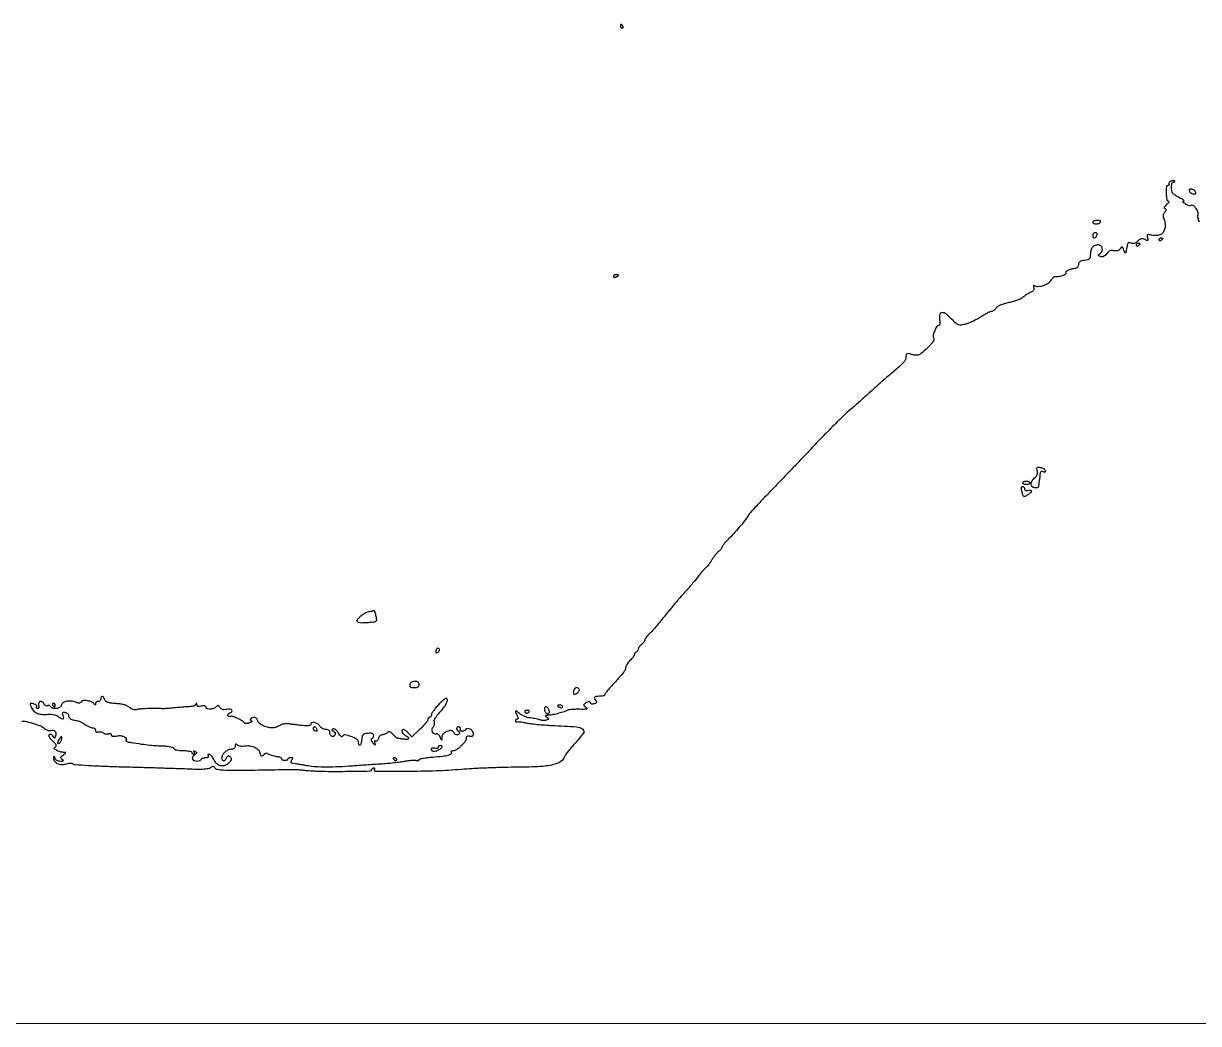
# Model space of a CAD drawing. Extents: x 0 to 4160, y 0 to 3120.
# Drawn here: x 567 to 1238, y 0 to 572 of the extents above; entities that cross this region are included whole.
import ezdxf

# ---------------------------------------------------------------- set-up
doc = ezdxf.new("R2010")
doc.units = 0

msp = doc.modelspace()

# ---------------------------------------------------------------- linework, layer by layer
for points in [[(4159.499279, 606.274193, 0.000001), (4159.667734, 974.478125, 0.000057)], [(757.647081, 3119.740147, 0.000002), (520.492565, 3119.487217, 0.4139)], [(0, 0), (1964.75, 0.149832, 0.000016), (2717.930904, 0.232101, 0.000028), (3351.473438, 0.357111)], [(1238.99154, 458.098976, -0.06841), (1238.242787, 460.25193, -0.082282), (1238.170245, 462.391383, 0.125133), (1237.942078, 464.30502, 0.078989), (1236.808082, 466.261489, 0.093149), (1235.308401, 467.530019, 0.274042), (1234.009425, 467.505825, -0.159165), (1233.4686, 467.374684, -0.051125), (1232.64562, 467.524399, -0.045035), (1231.704624, 467.891674, -0.037238), (1230.779248, 468.442067, -0.017884), (1229.843156, 469.14894, -0.111542), (1229.474349, 469.618215, -0.394775), (1229.563292, 469.897739, -0.124457), (1230.027494, 470.02277, 0.426169), (1230.20137, 470.209558, 0.206539), (1230.039326, 470.533798, 0.047285), (1229.251248, 471.079327, 0.015583), (1228, 471.730465, -0.014515), (1226.606191, 472.452014, -0.016361), (1225.312311, 473.226621, -0.015766), (1224.260386, 473.951996, -0.080571), (1223.765313, 474.457695, -0.119096), (1223.136311, 476.046753, -0.050318), (1223.045613, 478.354493, -0.051831), (1223.386831, 480.405696, -0.337612), (1224.166667, 481, 0.043621), (1224.57935, 481.036072, 0.12791), (1224.836836, 481.153789, 0.257891), (1224.906149, 481.325945, 0.167382), (1224.809795, 481.523539, 0.237738), (1223.946644, 481.808225, 0.07938), (1222.641539, 481.394979, 0.090644), (1221.635634, 480.636818, 0.336309), (1221.564761, 479.895215, -0.095482), (1221.694547, 479.553712, -0.17347), (1221.644424, 479.262969, -0.172183), (1221.420729, 479.068535, -0.093902), (1221.059017, 479, 0.385766), (1220.129443, 478.157415, 0.029817), (1219.988602, 474.498885, 0.029513), (1220.283261, 470.830358, 0.366454), (1221.25, 469.966731, -0.319011), (1221.503972, 469.775966, -0.200768), (1221.470237, 469.390532, -0.07165), (1221.027019, 468.77832, -0.026476), (1220.244424, 468.051923, 0.024194), (1219.306198, 467.189006, 0.092597), (1218.863605, 466.533867, 0.222004), (1218.876404, 466.067697, 0.197972), (1219.244424, 465.747813, -0.090861), (1219.780354, 465.450934, -0.242197), (1219.948916, 465.061467, -0.132787), (1219.759688, 464.510479, -0.023826), (1219.102978, 463.633007, 0.055544), (1218.493343, 462.700784, 0.095159), (1218.238825, 461.810418, 0.087757), (1218.322945, 460.838987, 0.041545), (1218.748955, 459.651639, -0.086777), (1219.379835, 457.225551, -0.074742), (1219.200816, 454.593942, -0.080422), (1218.295884, 452.312579, -0.136151), (1216.818978, 450.90312, -0.071496), (1215.856922, 450.553415, -0.03369), (1214.544634, 450.370433, -0.032522), (1213.119662, 450.361644, -0.039358), (1211.795566, 450.544901, 0.013596), (1209.979262, 450.892356, 0.169213), (1209.298306, 450.773063, 0.297812), (1209.04861, 450.297196, 0.040048), (1209.256061, 449.128822, -0.019099), (1209.516984, 447.948631, -0.291352), (1209.366002, 447.578823, -0.266237), (1208.951587, 447.539013, -0.016693), (1207.807495, 448.103026, 0.059073), (1206.703566, 448.535508, 0.120721), (1205.779186, 448.549468, 0.099848), (1204.839398, 448.125026, 0.03239), (1203.655651, 447.151995, -0.034319), (1202.542537, 446.244187, -0.086819), (1201.60188, 445.798651, -0.112113), (1200.719026, 445.758148, -0.083835), (1199.799444, 446.088337, 0.090056), (1198.889709, 446.402362, 0.258131), (1198.283481, 446.179363, 0.117245), (1197.840827, 445.328386, 0.015197), (1197.398906, 443.312815, -0.003524), (1196.920983, 440.860746, -0.178128), (1196.668269, 440.450493, -0.494209), (1196.385162, 440.523345, -0.010878), (1195.780544, 442.040796, 0.013628), (1195.195131, 443.486866, 0.208925), (1194.808931, 443.844457, 0.300479), (1194.373728, 443.733904, 0.025607), (1193.605872, 442.797911, -0.071309), (1192.909519, 442.091475, -0.087982), (1192.088252, 441.669437, -0.082972), (1191.133232, 441.541065, -0.056016), (1190.043053, 441.698992, 0.064576), (1188.866615, 441.848976, 0.099418), (1187.864296, 441.645429, 0.088802), (1186.940948, 441.046169, 0.042959), (1185.996221, 439.99499, -0.040814), (1185.110634, 439.001086, -0.08254), (1184.245929, 438.413718, -0.103461), (1183.375047, 438.213676, -0.096802), (1182.474462, 438.371426, -0.018313), (1181.418621, 438.821605, -0.28029), (1181.208852, 439.138599, -0.23503), (1181.377235, 439.511993, -0.013525), (1182.400929, 440.303899, 0.148523), (1183.379889, 441.606377, 0.154251), (1183.449868, 443.212136, 0.164095), (1182.593413, 444.497303, 0.168312), (1181.143011, 444.984687, 0.082339), (1179.247235, 444.652183, 0.128736), (1177.882106, 443.730231, 0.113327), (1177.03332, 442.158081, 0.054978), (1176.668538, 439.890637, -0.027823), (1176.464431, 437.959424, -0.144988), (1176.004858, 437.005354, -0.153304), (1175.114393, 436.483988, -0.032238), (1173.311853, 436.191255, 0.034673), (1171.754341, 435.930533, 0.096567), (1170.749916, 435.47266, 0.124309), (1170.138019, 434.750886, 0.078782), (1169.811853, 433.691255, -0.063866), (1169.580558, 432.852018, -0.072591), (1169.150982, 432.137665, -0.083243), (1168.59649, 431.65295, -0.135469), (1168, 431.479519, 0.055324), (1166.015766, 431.231826, 0.049307), (1164.051491, 430.551857, 0.058561), (1162.658243, 429.699984, 0.381721), (1162.526377, 428.95732, -0.43086), (1162.334066, 428.234614, -0.039266), (1160.435629, 427.390046, -0.039884), (1158.16654, 426.785527, -0.093918), (1156.421378, 426.797123, 0.183189), (1155.91714, 426.711382, 0.05456), (1155.27978, 426.237032, 0.046722), (1154.623987, 425.502173, 0.035974), (1154.049748, 424.592954, -0.131561), (1152.479469, 422.917539, -0.061159), (1149.755068, 421.654876, -0.061765), (1146.866063, 421.103886, -0.155909), (1144.813051, 421.615541, 0.064365), (1144.343751, 421.82795, 0.363356), (1144.109199, 421.728622, 0.186391), (1144.071232, 421.367026, 0.025623), (1144.31035, 420.633625, -0.106642), (1144.442089, 419.784541, -0.140477), (1144.183726, 419.048734, -0.098433), (1143.476954, 418.379993, -0.034902), (1142.244003, 417.71958, 0.022185), (1141.087512, 417.137445, 0.016286), (1139.858283, 416.395141, 0.016521), (1138.739, 415.61473, 0.034803), (1137.937167, 414.923452, -0.088067), (1136.936126, 414.230659, -0.018831), (1134.974565, 413.419652, -0.019131), (1132.598801, 412.642531, -0.017193), (1130.084848, 412.018006, 0.018128), (1127.374885, 411.339402, 0.030715), (1125.172685, 410.552891, 0.036701), (1123.539706, 409.70729, 0.115857), (1122.670849, 408.844554, -0.048309), (1122.129077, 408.138928, -0.046764), (1121.456489, 407.541838, -0.050523), (1120.760439, 407.132526, -0.108074), (1120.154478, 407, 0.105333), (1119.376177, 406.834199, 0.014449), (1117.872651, 406.110358, 0.016067), (1116.120728, 405.131075, 0.01296), (1114.302563, 403.971432, -0.022235), (1112.269658, 402.727246, -0.015295), (1109.865648, 401.493467, -0.015447), (1107.47437, 400.446496, -0.030122), (1105.49975, 399.78869, -0.021455), (1102.713107, 399.170107, -0.128583), (1101.244392, 399.28819, -0.105605), (1099.885525, 400.11464, -0.012262), (1097.342212, 402.637561, 0.03437), (1094.126372, 405.557346, 0.176479), (1091.876071, 406.300852, 0.34141), (1090.606902, 405.257079, 0.088197), (1090.46938, 402.429592, -0.023914), (1090.574144, 401.114906, -0.039982), (1090.520699, 400.007443, -0.049765), (1090.3391, 399.223353, -0.321363), (1090.02748, 399, 0.259543), (1088.869575, 398.355535, 0.042462), (1087.663714, 395.982599, 0.043413), (1086.861627, 393.376007, 0.182474), (1087.100971, 391.784058, -0.201366), (1087.206821, 390.849556, -0.073849), (1086.638977, 389.618101, -0.044023), (1085.371262, 388.009656, -0.013913), (1083.21136, 385.840648, -0.012523), (1080.603257, 383.484761, -0.057372), (1078.916256, 382.34304, -0.09958), (1077.506649, 381.934886, -0.090957), (1076, 382.08313, 0.014849), (1073.254066, 382.783684, 0.11876), (1071.957288, 382.762528, 0.27309), (1071.35341, 382.158036, 0.090884), (1071.26179, 380.859495, -0.148516), (1071.020172, 379.561543, -0.054057), (1069.972871, 377.986943, -0.034986), (1068.071476, 376.005891, -0.011359), (1065, 373.348448, 0.004556), (1061.974448, 370.801886, 0.002303), (1058.20625, 367.540908, 0.002287), (1054.345119, 364.137028, 0.003403), (1051, 361.119711, -0.001562), (1047.918423, 358.319467, -0.001628), (1044.861199, 355.576763, -0.001564), (1042.202898, 353.222395, -0.00714), (1040.633868, 351.880758, 0.017709), (1036.533669, 348.221978, 0.004617), (1030.213796, 342.054242, 0.004577), (1022.97711, 334.727184, 0.004087), (1015.594633, 326.988793, -0.001721), (1011.327147, 322.472976, -0.000797), (1005.75242, 316.633047, -0.00079), (999.875926, 310.515978, -0.001099), (994.594633, 305.059878, 0.002534), (989.888299, 300.169756, 0.003604), (985.759049, 295.772464, 0.002037), (982.317615, 292.023776, 0.052251), (981.5, 290.912256, -0.029657), (979.678367, 288.186283, -0.010925), (976.803789, 284.559748, -0.010832), (973.502417, 280.747906, -0.013278), (970.25, 277.33944, 0.011017), (968.621963, 275.648665, 0.015397), (967.248437, 274.062486, 0.011703), (966.193089, 272.701209, 0.160371), (966, 272.114687, -0.126296), (965.87829, 271.640528, -0.039692), (965.47251, 271.023689, -0.036782), (964.891488, 270.380602, -0.033379), (964.204288, 269.806704, 0.049112), (963.362439, 269.057542, 0.016185), (962.277437, 267.803054, 0.015944), (961.156657, 266.325146, 0.017412), (960.166433, 264.820715, -0.009793), (959.254472, 263.388126, -0.013111), (958.368698, 262.12801, -0.010285), (957.58804, 261.121062, -0.119673), (957.195026, 260.820715, 0.103249), (956.757209, 260.508093, 0.004662), (955.510012, 259.130085, 0.007643), (954.06178, 257.448578, 0.005382), (952.482881, 255.515745, -0.002877), (949.817639, 252.219482, -0.006087), (947.706322, 249.701973, -0.005423), (945.387815, 247.063236, -0.001847), (941.965513, 243.280615, 0.009765), (940.61783, 241.742782, 0.002367), (938.452503, 239.147532, 0.002427), (935.996959, 236.146418, 0.002411), (933.565395, 233.115237, -0.005066), (931.110667, 230.088252, -0.005008), (928.58564, 227.09972, -0.004924), (926.323473, 224.52771, -0.01921), (924.849882, 223.006974, 0.018359), (923.758691, 221.884699, 0.023063), (922.837153, 220.764774, 0.022117), (922.164799, 219.778143, 0.13938), (922, 219.198441, -0.117249), (921.879352, 218.691018, -0.041226), (921.485938, 218.048292, -0.038198), (920.919645, 217.386827, -0.036272), (920.25, 216.806704, 0.040183), (919.556273, 216.196168, 0.033051), (918.918594, 215.443219, 0.034232), (918.423992, 214.668476, 0.071717), (918.175, 214, -0.049232), (917.982122, 213.401486, -0.047105), (917.67375, 212.842708, -0.050764), (917.303039, 212.40246, -0.106303), (916.925, 212.166667, 0.084034), (916.571425, 211.967241, 0.067475), (916.271719, 211.648627, 0.067886), (916.069224, 211.263926, 0.087461), (916, 210.871212, -0.136005), (915.856408, 210.353084, -0.021178), (915.265625, 209.457339, -0.022259), (914.457229, 208.436787, -0.017745), (913.5, 207.409091, 0.026475), (912.543148, 206.345163, 0.028952), (911.734375, 205.216193, 0.030148), (911.163319, 204.179451, 0.111254), (911, 203.454545, -0.111888), (910.708146, 202.16665, -0.050122), (909.801661, 200.674305, -0.021356), (907.921171, 198.389933, -0.002565), (903.533729, 193.551591, 0.007517), (901.796603, 191.597392, 0.010989), (900.331783, 189.82131, 0.00666), (899.16596, 188.301524, 0.161645), (899, 187.801591, -0.287006), (898.806253, 187.491862, -0.047968), (898.11875, 187.235467, -0.040055), (897.149622, 187.058084, -0.025246), (896, 187, 0.034622), (894.043463, 186.864358, 0.203962), (893.181127, 186.346465, 0.298693), (893.142474, 185.52536, 0.063064), (894.066087, 184.333913, -0.089517), (894.425066, 183.81682, -0.251376), (894.397671, 183.391127, -0.156435), (893.976607, 183.03385, -0.034387), (893.066087, 182.727533, -0.039586), (892.274377, 182.586206, -0.068328), (891.606913, 182.6122, -0.103584), (891.162002, 182.790832, -0.250704), (891, 183.09362, 0.183359), (890.769459, 183.701144, 0.220629), (890.214727, 183.942984, 0.104064), (889.284429, 183.724608, 0.031462), (888.004871, 183.024172, 0.039018), (887.243937, 182.455553, 0.24733), (887.076579, 182.019053, 0.185408), (887.325555, 181.547121, 0.021724), (888.271622, 180.789485, -0.105153), (888.847942, 180.144789, -0.481859), (888.688579, 179.743628, -0.071788), (887.524854, 179.566241, -0.005205), (884.26675, 179.574302, 0.011197), (881.985228, 179.552607, 0.014579), (879.900233, 179.425144, 0.012195), (878.183613, 179.22755, 0.116158), (877.5, 178.962189, -0.072205), (875.870881, 178.160331, -0.015459), (872.835835, 177.279973, -0.016881), (869.481419, 176.538162, -0.025071), (866.5, 176.137002, 0.01397), (865.437504, 176.01798, 0.250883), (865.169581, 175.822176, 0.356113), (865.234961, 175.550492, 0.021631), (865.971975, 175.038482, -0.025443), (866.738844, 174.497023, -0.271633), (866.873, 174.155874, -0.245408), (866.644497, 173.847105, -0.021499), (865.721975, 173.446806, -0.056855), (864.934861, 173.243456, -0.036409), (863.991768, 173.180697, -0.036331), (863.045931, 173.255544, -0.055156), (862.25, 173.468813, 0.033085), (861.314074, 173.764344, 0.009647), (859.839063, 174.09483, 0.009649), (858.159767, 174.403581, 0.010189), (856.5, 174.641123, -0.03862), (854.803582, 174.983195, -0.029469), (853.014062, 175.606362, -0.030175), (851.398325, 176.395543, -0.059665), (850.25, 177.239635, 0.016643), (848.657733, 178.635533, 0.395883), (848.113183, 178.598769, 0.30541), (848.014613, 177.974707, 0.013808), (849.035184, 175.934259, -0.024465), (849.454179, 175.049945, -0.098707), (849.570368, 174.467129, -0.223915), (849.414339, 174.136188, -0.174147), (849.035184, 174, 0.101389), (848.640153, 173.919065, 0.098468), (848.304085, 173.688914, 0.097374), (848.07894, 173.345181, 0.096737), (848, 172.940983, 0.081585), (848.060351, 172.57358, 0.160056), (848.236126, 172.338986, 0.18303), (848.497742, 172.272661, 0.110397), (848.803832, 172.378762, -0.149284), (849.345212, 172.521156, -0.015395), (850.6776, 172.427775, -0.018089), (852.292308, 172.205278, -0.013506), (854.053832, 171.847988, 0.025174), (856.443673, 171.421035, 0.006752), (860.278313, 170.986075, 0.006824), (864.653951, 170.609741, 0.007006), (869, 170.356788, -0.006048), (882.901251, 169.574406, -0.149165), (886.458929, 168.217123, -0.407402), (886.791428, 165.795365, -0.030463), (882.08568, 160.188116, 0.013085), (880.111432, 157.995081, 0.012861), (878.242866, 155.689376, 0.012839), (876.710393, 153.586042, 0.04685), (875.904721, 152.146879, -0.168105), (873.354602, 149.408495, -0.072492), (868.596125, 147.708328, -0.038978), (860.751332, 146.758355, -0.009116), (847.5, 146.435476, 0.005075), (840.006246, 146.31347, 0.003507), (831.528125, 146.029839, 0.003536), (823.381313, 145.642358, 0.007234), (817, 145.200924, -0.012574), (802.688047, 144.36433, -0.007296), (785.468068, 144.043136, -0.001802), (768.035922, 144.0352, -0.586328), (767.5, 145, 0.074422), (767.663978, 145.382495, 0.151112), (767.649879, 145.70625, 0.187673), (767.464174, 145.920347, 0.121914), (767.14235, 146, 0.096313), (766.743577, 145.922467, 0.070296), (766.351908, 145.695902, 0.068056), (766.026571, 145.360457, 0.078271), (765.821591, 144.964774, -0.317537), (764.722006, 144.156105, -0.001737), (750.901942, 143.939062, -0.007496), (737.858494, 143.975095, -0.019582), (728.5, 144.508301, 0.002194), (726.129004, 144.726299, 0.002906), (723.96875, 144.902722, 0.002079), (722.157252, 145.032497, 0.028708), (721.5, 145.039042, -0.008006), (720.728334, 145.01478, -0.000062), (714.478125, 144.919168, -0.000229), (707.313028, 144.813725, -0.000147), (699, 144.697633, -0.002196), (687.117091, 144.587374, -0.014642), (681.201025, 144.731721, -0.02514), (677.730261, 145.09379, -0.194728), (676.358213, 145.914104, 0.04534), (675.70348, 146.634164, 0.163031), (675.143896, 146.883417, 0.157146), (674.534026, 146.749652, 0.04129), (673.703919, 146.169237, -0.134162), (672.422872, 145.587923, -0.025579), (669.855561, 145.309267, -0.018832), (666.060195, 145.235969, -0.00582), (660.345706, 145.407399, 0.002135), (654.092124, 145.641147, 0.000602), (644.342176, 145.952146, 0.000607), (633.32302, 146.276956, 0.000641), (622.5, 146.568956, -0.003393), (612.446251, 146.895583, -0.005269), (603.779851, 147.327517, -0.001812), (596.330889, 147.80461, -0.153336), (595.283622, 148.213083, 0.105438), (594.594389, 148.559807, 0.059827), (593.66517, 148.68742, 0.050233), (592.559389, 148.594967, 0.034502), (591.340001, 148.28, -0.086128), (588.763504, 147.890817, -0.099777), (586.346285, 148.43341, -0.122833), (584.675795, 149.741018, -0.181003), (584.123803, 151.5, -0.003546), (584.194977, 152.662674, -0.278461), (584.296477, 152.807468, -0.456183), (584.417405, 152.750577, -0.004872), (584.689326, 151.75, 0.106823), (585.063729, 151.010097, 0.09629), (585.72248, 150.458027, 0.07971), (586.653764, 150.121826, 0.048308), (587.823324, 150.015313, 0.011308), (589.177134, 150.053684, 0.159232), (589.624889, 150.225687, 0.461171), (589.63153, 150.502227, 0.041735), (589.004871, 150.975828, -0.051114), (588.279743, 151.545479, -0.256368), (588.132108, 152.021328, -0.162341), (588.44066, 152.556544, -0.019711), (589.504871, 153.428712, 0.00633), (590.732664, 154.381189, 0.19812), (590.915354, 154.709971, 0.423459), (590.748762, 154.913833, 0.016757), (589.684259, 154.968197, -0.044792), (588.840698, 155.058836, -0.022175), (587.794017, 155.315982, -0.02181), (586.724296, 155.681029, -0.029739), (585.799159, 156.107487, -0.025726), (584.834259, 156.689603, -0.148051), (584.462216, 157.147282, -0.271733), (584.522869, 157.571344, -0.086339), (585.019439, 158.012014, 0.170355), (585.446705, 158.540644, 0.190541), (585.424359, 159.192151, 0.084802), (584.848576, 160.070882, 0.018536), (583.563836, 161.353258, -0.03227), (582.562876, 162.408787, -0.045396), (581.826728, 163.476491, -0.054085), (581.427714, 164.407689, -0.215846), (581.505298, 165.008572, -0.126342), (581.888142, 165.376749, -0.205511), (582.329487, 165.42511, -0.124079), (582.841053, 165.116281, -0.037366), (583.435174, 164.419542, 0.014246), (584.219913, 163.408128, 0.239227), (584.596511, 163.243183, 0.275406), (584.917336, 163.459996, 0.018153), (585.373043, 164.529751, 0.130614), (585.51871, 165.890415, 0.173199), (584.930493, 166.977183, 0.162526), (583.750111, 167.489461, 0.113898), (582.303439, 167.286199, -0.122686), (581.641071, 167.204814, -0.055292), (580.783255, 167.407809, -0.050056), (579.877815, 167.837246, -0.048205), (579.06331, 168.442705, 0.092646), (576.721954, 169.880777, 0.019643), (572.167263, 171.424368, 0.014992), (567.508103, 172.651298, 0.197791), (565.786628, 172.368129, -0.141867)]]:
    msp.add_lwpolyline(points, format="xyb")
for points in [[(908, 570, 0.105053), (908.081062, 569.618444, 0.099167), (908.311086, 569.29375, 0.09642), (908.654762, 569.076123, 0.093332), (909.059017, 569, 0.108972), (909.413961, 569.078288, 0.182303), (909.6254, 569.29375, 0.161196), (909.656512, 569.6179, 0.082592), (909.5, 570, 0.029505), (909.231006, 570.382774, 0.035638), (908.933975, 570.70625, 0.038439), (908.65171, 570.934461, 0.151918), (908.440983, 571, 0.210953), (908.272352, 570.92554, 0.081139), (908.129539, 570.70625, 0.061769), (908.032345, 570.382849, 0.042167)], [(1233.217698, 475.845503, 0.094625), (1233.520093, 475.305054, 0.055874), (1234.057674, 474.79375, 0.053155), (1234.733074, 474.386587, 0.061282), (1235.448034, 474.154497, 0.05162), (1236.183, 474.089408, 0.158392), (1236.65014, 474.248889, 0.215807), (1236.848978, 474.610673, 0.100052), (1236.782302, 475.154497, 0.094625), (1236.479907, 475.694946, 0.055874), (1235.942326, 476.20625, 0.053155), (1235.266926, 476.613413, 0.061282), (1234.551966, 476.845503, 0.05162), (1233.817, 476.910592, 0.158392), (1233.34986, 476.751111, 0.215807), (1233.151022, 476.389327, 0.100052)], [(1178, 458, 0.186414), (1178.147465, 457.618213, 0.089706), (1178.570164, 457.29375, 0.069539), (1179.198222, 457.073784, 0.049547), (1179.940983, 457, 0.046881), (1180.729296, 457.074077, 0.046318), (1181.49335, 457.29375, 0.050262), (1182.123976, 457.616444, 0.111412), (1182.5, 458, 0.253782), (1182.521766, 458.384801, 0.1651), (1182.205217, 458.712684, 0.083483), (1181.520664, 458.931329, 0.035659), (1180.559017, 459, 0.037227), (1179.579009, 458.926934, 0.055981), (1178.751711, 458.70625, 0.073461), (1178.186221, 458.383082, 0.230178)], [(1178, 450.5, 0.057609), (1178.066322, 449.926285, 0.076852), (1178.262322, 449.440625, 0.095748), (1178.552359, 449.115158, 0.164455), (1178.893011, 449, 0.13875), (1179.276919, 449.108626, 0.061199), (1179.692784, 449.440625, 0.053891), (1180.075237, 449.926204, 0.048303), (1180.361626, 450.5, 0.075244), (1180.496694, 451.114961, 0.151899), (1180.382077, 451.592642, 0.166113), (1180.027855, 451.893789, 0.094119), (1179.468615, 452, 0.10122), (1178.908181, 451.885371, 0.098432), (1178.431406, 451.559375, 0.097416), (1178.112001, 451.072505, 0.096899)], [(1205, 445.559017, -0.151918), (1204.934461, 445.34829, -0.038439), (1204.70625, 445.066025, -0.035638), (1204.382774, 444.768994, -0.029505), (1204, 444.5, -0.082592), (1203.6179, 444.343488, -0.161196), (1203.29375, 444.3746, -0.182303), (1203.078288, 444.586039, -0.108972), (1203, 444.940983, -0.093332), (1203.076123, 445.345238, -0.09642), (1203.29375, 445.688914, -0.099167), (1203.618444, 445.918938, -0.105053), (1204, 446, -0.042167), (1204.382849, 445.967655, -0.061769), (1204.70625, 445.870461, -0.081139), (1204.92554, 445.727648, -0.210953)], [(1218, 448.559017, -0.151918), (1217.934461, 448.34829, -0.038439), (1217.70625, 448.066025, -0.035638), (1217.382774, 447.768994, -0.029505), (1217, 447.5, -0.082592), (1216.6179, 447.343488, -0.161196), (1216.29375, 447.3746, -0.182303), (1216.078288, 447.586039, -0.108972), (1216, 447.940983, -0.093332), (1216.076123, 448.345238, -0.09642), (1216.29375, 448.688914, -0.099167), (1216.618444, 448.918938, -0.105053), (1217, 449, -0.042167), (1217.382849, 448.967655, -0.061769), (1217.70625, 448.870461, -0.081139), (1217.92554, 448.727648, -0.210953)], [(904, 427.031385, 0.184534), (904.122486, 426.710807, 0.147206), (904.440625, 426.516384, 0.100118), (904.925634, 426.488865, 0.055937), (905.5, 426.638374, 0.02136), (906.074558, 426.887494, 0.030395), (906.559375, 427.160341, 0.030693), (906.912889, 427.420671, 0.222225), (907, 427.606989, 0.289661), (906.903916, 427.758929, 0.046727), (906.559375, 427.884553, 0.039339), (906.074824, 427.971531, 0.024748), (905.5, 428, 0.062722), (904.926468, 427.92777, 0.08088), (904.440625, 427.715469, 0.098158), (904.115494, 427.400789, 0.152681)], [(1150.808122, 316.09065, -0.06514), (1150.922063, 315.493217, -0.266287), (1150.763606, 315.175103, -0.201194), (1150.358566, 315.096754, -0.04012), (1149.63645, 315.309266, 0.077257), (1148.864987, 315.475472, 0.198766), (1148.336494, 315.291833, 0.153108), (1148.004182, 314.737578, 0.041949), (1147.847686, 313.718615, -0.006476), (1147.772317, 312.795865, -0.006124), (1147.671865, 311.857968, -0.006097), (1147.562654, 311.02995, -0.021242), (1147.463035, 310.5, 0.019492), (1147.365755, 309.992277, 0.006909), (1147.265064, 309.259257, 0.006845), (1147.176545, 308.450398, 0.008001), (1147.11535, 307.680449, -0.082163), (1146.92799, 306.870291, -0.154823), (1146.500637, 306.361302, -0.128478), (1145.793259, 306.135021, -0.04882), (1144.75, 306.180449, -0.171298), (1143.331914, 306.91941, -0.20307), (1142.817043, 308.328077, -0.133477), (1143.423687, 310.185658, -0.068935), (1145.044768, 312.038827, 0.057573), (1145.821588, 312.887323, 0.077688), (1146.293336, 313.813173, 0.079522), (1146.453463, 314.821649, 0.06372), (1146.312372, 315.913489, -0.031084), (1146.072188, 317.138373, -0.218579), (1146.246682, 317.704659, -0.218897), (1146.789644, 317.940975, -0.031174), (1148.032069, 317.837845, -0.052122), (1148.950609, 317.603993, -0.052122), (1149.800935, 317.185246, -0.057064), (1150.462172, 316.655164, -0.116142)], [(1142, 309, -0.191087), (1141.848523, 308.618118, -0.088204), (1141.4125, 308.29375, -0.068025), (1140.765418, 308.073693, -0.048028), (1140, 308, -0.048028), (1139.234582, 308.073693, -0.068025), (1138.5875, 308.29375, -0.088204), (1138.151477, 308.618118, -0.191087), (1138, 309, -0.191087), (1138.151477, 309.381882, -0.088204), (1138.5875, 309.70625, -0.068025), (1139.234582, 309.926307, -0.048028), (1140, 310, -0.048028), (1140.765418, 309.926307, -0.068025), (1141.4125, 309.70625, -0.088204), (1141.848523, 309.381882, -0.191087)], [(1139, 305.59362, 0.121219), (1139.138214, 305.031896, 0.169691), (1139.512551, 304.681695, 0.120594), (1140.136109, 304.570873, 0.047946), (1141, 304.710251, -0.077873), (1142.447232, 304.855964, -0.409316), (1142.933874, 304.321595, -0.204592), (1142.470925, 303.343179, -0.041771), (1140.902621, 302.171259, -0.022461), (1139.298033, 301.266683, -0.259005), (1138.600827, 301.293505, -0.185621), (1138.114087, 301.922728, -0.01136), (1137.472876, 304.25205, -0.027216), (1137.244489, 305.430146, -0.072195), (1137.25054, 306.285762, -0.132188), (1137.477126, 306.801352, -0.227266), (1137.891592, 307, -0.12606), (1138.314307, 306.891704, -0.100774), (1138.674405, 306.586876, -0.089971), (1138.91645, 306.130896, -0.077289)], [(764.013032, 235.263214, 0.057722), (762.889246, 234.915669, 0.028487), (761.556235, 234.234839, 0.027823), (760.236974, 233.361425, 0.036258), (759.141804, 232.414531, 0.011977), (757.809634, 231.016962, 0.126988), (757.445839, 230.326407, 0.297705), (757.62327, 229.834931, 0.069922), (758.426429, 229.389858, 0.097372), (760.146675, 229.090535, 0.01377), (763.753826, 229.26885, 0.010634), (767.397693, 229.627825, 0.169966), (768.494283, 230.165921, 0.240087), (768.745979, 230.960832, 0.017461), (768.276229, 233.283844, 0.016074), (767.655179, 235.55801, 0.388966), (767.133423, 235.863818, -0.004752), (766.75195, 235.785589, -0.000653), (765.955521, 235.631215, -0.00075), (765.011655, 235.45101, -0.000634)], [(802.63617, 213.494256, 0.052397), (802.482868, 212.921921, 0.094863), (802.4984, 212.438938, 0.143728), (802.674188, 212.122304, 0.197116), (802.972368, 212, 0.148325), (803.838067, 212.262587, 0.13568), (804.448285, 212.969556, 0.160177), (804.552555, 213.801327, 0.209036), (804.121097, 214.425158, 0.157716), (803.728896, 214.521435, 0.122565), (803.308894, 214.38409, 0.09613), (802.923314, 214.023704, 0.065363)], [(787.644875, 193.75, 0.087534), (787.575233, 192.893754, 0.217547), (787.881507, 192.361166, 0.130057), (788.637034, 192.075204, 0.025798), (790.09362, 192, 0.033777), (791.459542, 192.092378, 0.102083), (792.334803, 192.400531, 0.150335), (792.823696, 192.946411, 0.108408), (793, 193.75, 0.101154), (792.84245, 194.520796, 0.137625), (792.400179, 195.071337, 0.108091), (791.642963, 195.396086, 0.047485), (790.551255, 195.5, 0.057851), (789.516036, 195.37982, 0.077865), (788.643391, 195.024616, 0.088637), (788.004204, 194.46537, 0.105239)], [(881.345077, 190.456872, 0.043454), (881.162863, 189.82214, 0.049057), (881.102934, 189.190972, 0.055398), (881.164424, 188.654164, 0.141091), (881.352295, 188.314371, 0.31394), (882.204419, 188.161945, 0.076804), (883.460342, 188.993238, 0.073871), (884.437248, 190.188231, 0.279834), (884.429973, 191.113307, 0.129071), (883.697838, 191.809861, 0.180275), (882.812317, 191.94103, 0.156246), (881.961963, 191.454546, 0.093964)], [(611, 185.5, -0.099038), (610.885486, 184.927543, -0.097945), (610.559375, 184.440625, -0.097945), (610.072457, 184.114514, -0.099038), (609.5, 184, 0.081749), (608.92593, 183.905509, 0.09112), (608.436127, 183.632812, 0.099323), (608.105752, 183.226808, 0.118755), (607.984687, 182.75, -0.033411), (607.942941, 182.222968, -0.315502), (607.795525, 182.066958, -0.274136), (607.577264, 182.142363, -0.028133), (607.234687, 182.596028, 0.146359), (605.855198, 183.733677, 0.056883), (603.456819, 184.437166, 0.057906), (601.096095, 184.569478, 0.244062), (599.91647, 183.864846, -0.107381), (599.421808, 183.35217, -0.125136), (598.785205, 183.126722, -0.08856), (597.944675, 183.198574, -0.033244), (596.821613, 183.581242, 0.071059), (594.23344, 184.25034, 0.076547), (591.629133, 184.141695, 0.09109), (589.555051, 183.322482, 0.178257), (588.480381, 181.938187, -0.181618), (587.497011, 180.68838, -0.100678), (585.64563, 180.024828, -0.102007), (583.702317, 180.141262, -0.190782), (582.457866, 181.068174, 0.103775), (582.106171, 181.43792, 0.081683), (581.605021, 181.674218, 0.078343), (581.034151, 181.743766, 0.083008), (580.481608, 181.631316, -0.108374), (579.937239, 181.548763, -0.099685), (579.390153, 181.696715, -0.095498), (578.92467, 182.052968, -0.090426), (578.614144, 182.563142, 0.143131), (577.70872, 183.752345, 0.20652), (576.43827, 184.047687, 0.257067), (575.551867, 183.327747, 0.17494), (575.5, 182, -0.0434), (575.681911, 181.188746, -0.093994), (575.647805, 180.553005, -0.150007), (575.409381, 180.154195, -0.185633), (575.008371, 180, -0.086585), (574.620063, 180.067751, -0.165448), (574.375371, 180.262969, -0.179296), (574.311914, 180.554058, -0.103718), (574.435239, 180.895215, 0.169737), (574.521017, 181.283716, 0.120446), (574.363026, 181.705116, 0.091339), (573.974366, 182.097516, 0.060475), (573.412469, 182.395215, 0.024797), (571.619002, 182.983237, 0.256506), (570.88886, 182.808467, 0.295114), (570.708892, 182.131212, 0.030398), (571.344085, 180.517453, 0.101977), (572.767946, 178.601122, 0.087201), (574.90976, 177.27446, 0.076413), (577.636575, 176.641518, 0.055376), (580.757272, 176.751067, -0.043331), (582.273315, 176.840801, -0.042309), (583.794617, 176.669616, -0.043464), (585.224033, 176.253166, -0.052466), (586.4667, 175.613776, 0.011994), (588.617797, 174.276944, 0.174207), (589.484441, 174.112863, 0.412207), (589.824034, 174.577658, 0.039107), (589.470826, 176.09192, -0.030261), (589.201363, 177.161361, -0.198616), (589.31201, 177.691378, -0.249094), (589.740562, 177.917004, -0.046687), (590.653438, 177.828225, -0.057105), (591.359589, 177.606425, -0.066743), (591.957572, 177.238387, -0.077878), (592.361836, 176.786973, -0.144725), (592.5, 176.319638, 0.113974), (592.767472, 175.161489, 0.121967), (593.512329, 174.271168, 0.08812), (594.805555, 173.637508, 0.036689), (596.714766, 173.237613, -0.044958), (597.921369, 172.964014, -0.022844), (599.379838, 172.417515, -0.022493), (600.844092, 171.711693, -0.031166), (602.081324, 170.942092, 0.024721), (603.242679, 170.198774, 0.024427), (604.476278, 169.57049, 0.02517), (605.607622, 169.129218, 0.080564), (606.40437, 169, -0.090883), (607.013531, 168.888354, -0.095649), (607.531284, 168.568594, -0.099609), (607.87773, 168.091695, -0.10784), (608, 167.531385, 0.094009), (608.106539, 166.969747, 0.167795), (608.408694, 166.616375, 0.152052), (608.889672, 166.504221, 0.073557), (609.512735, 166.64326, -0.082778), (610.192131, 166.78185, -0.05624), (610.980756, 166.721551, -0.05522), (611.753309, 166.483415, -0.070967), (612.385987, 166.094623, 0.075722), (613.027039, 165.708989, 0.055803), (613.824709, 165.480546, 0.055975), (614.650131, 165.434608, 0.077698), (615.373252, 165.589736, -0.058944), (616.024272, 165.755036, -0.12084), (616.544278, 165.697809, -0.166643), (616.875036, 165.430133, -0.140966), (617, 164.995698, 0.217415), (617.225739, 164.501095, 0.13618), (617.810398, 164.223155, 0.068772), (618.829856, 164.186702, 0.020968), (620.361511, 164.408041, -0.075516), (622.632097, 164.486864, -0.093914), (624.644525, 163.857011, -0.170692), (625.600054, 162.814868, -0.306419), (625.38914, 161.722474, 0.458451), (625.408854, 161.457715, 0.064097), (625.954679, 161.153306, 0.038569), (626.902659, 160.856297, 0.01884), (628.147816, 160.61832, 0.00382), (634.174307, 159.74735, 0.007583), (638.965753, 159.166078, 0.009225), (643.063394, 158.808226, 0.011181), (646.91668, 158.629692, -0.017591), (649.197447, 158.494703, -0.034502), (650.991008, 158.199232, -0.042482), (652.257827, 157.783405, -0.214967), (652.750014, 157.25, 0.208946), (653.223215, 156.725163, 0.048765), (654.371753, 156.334745, 0.038107), (656.006632, 156.080893, 0.019469), (658.083333, 156, -0.019153), (659.967922, 155.927784, -0.031023), (661.555729, 155.70625, -0.032289), (662.721553, 155.389606, -0.320612), (663, 155, 0.105053), (663.081062, 154.618444, 0.099167), (663.311086, 154.29375, 0.09642), (663.654762, 154.076123, 0.093332), (664.059017, 154, 0.132745), (664.403738, 154.093162, 0.19028), (664.59735, 154.339137, 0.143226), (664.599686, 154.712617, 0.068937), (664.404508, 155.154508, -0.029514), (664.144635, 155.636413, -0.386735), (664.20018, 155.814409, -0.256747), (664.432445, 155.82083, -0.019646), (664.996982, 155.501865, -0.069689), (665.556417, 155.037573, -0.241854), (665.675522, 154.597511, -0.15612), (665.392024, 154.102385, -0.027425), (664.551353, 153.413892, 0.055248), (663.930304, 152.844816, 0.070885), (663.507892, 152.196017, 0.086677), (663.339787, 151.570817, 0.162232), (663.458879, 151.066535, 0.172741), (664.408, 150.306655, 0.080124), (665.984492, 150.031, 0.080574), (667.558476, 150.265026, 0.179083), (668.5, 151, -0.113876), (668.879804, 151.383658, -0.049743), (669.523987, 151.70625, -0.045713), (670.307139, 151.925948, -0.045566), (671.118034, 152, 0.049451), (671.840809, 152.071659, 0.1076), (672.348987, 152.29375, 0.183858), (672.564242, 152.621765, 0.195087), (672.5, 153, -0.077196), (672.338571, 153.382362, -0.154753), (672.358571, 153.70625, -0.186005), (672.553153, 153.920835, -0.117142), (672.886417, 154, -0.179554), (673.358644, 153.82477, -0.039275), (673.97971, 153.199021, -0.036174), (674.623753, 152.317214, -0.027897), (675.197758, 151.273264, 0.089531), (676.952724, 148.84352, 0.125828), (679.268189, 147.528984, 0.137806), (681.771584, 147.548711, 0.117602), (684.074415, 148.854701, 0.02258), (685.218795, 150.021681, 0.107642), (685.676896, 150.829224, 0.181926), (685.63621, 151.525558, 0.093276), (685.132204, 152.255517, 0.05102), (684.449029, 152.806325, 0.202228), (683.929453, 152.899538, 0.174171), (683.448945, 152.593954, 0.036457), (682.888031, 151.75, -0.047886), (681.92037, 150.363737, -0.272892), (681.104945, 150.081808, -0.306202), (680.537777, 150.659056, -0.054451), (680.420599, 152.25, -0.128605), (680.928515, 153.945374, -0.086176), (682.268311, 155.476623, -0.079869), (684.158942, 156.56078, -0.085461), (686.25, 156.964565, 0.095084), (686.919827, 157.107223, 0.095736), (687.487436, 157.487541, 0.097087), (687.86675, 158.046757, 0.100952), (688, 158.7, -0.031332), (688.048992, 159.481055, -0.24618), (688.25, 159.769851, -0.284705), (688.576025, 159.745437, -0.039), (689.117983, 159.282017, 0.122675), (689.782888, 158.882305, 0.042551), (690.884913, 158.645009, 0.038598), (692.211133, 158.5788, 0.033412), (693.598617, 158.709716, -0.084554), (696.401457, 158.687767, -0.072668), (699.201469, 157.754844, -0.082822), (701.286733, 156.228163, -0.195839), (702, 154.476947, 0.127543), (702.248919, 153.517, 0.222574), (702.902149, 153.045352, 0.197798), (703.749821, 153.220016, 0.106263), (704.501671, 154.002704, -0.14336), (704.902864, 154.363506, -0.118595), (705.467, 154.484677, -0.081286), (706.204236, 154.345393, -0.035629), (707.114644, 153.938644, 0.035718), (708.071326, 153.511427, 0.018662), (709.314352, 153.111517, 0.018466), (710.626125, 152.794648, 0.026823), (711.803956, 152.620901, -0.034627), (712.823838, 152.454168, -0.055186), (713.655582, 152.158512, -0.075254), (714.192894, 151.789321, -0.25547), (714.321429, 151.399247, 0.205123), (714.405115, 151.029703, 0.109696), (714.76183, 150.713707, 0.077857), (715.346146, 150.499739, 0.048944), (716.071429, 150.428571, 0.038858), (716.809928, 150.486052, 0.057945), (717.433482, 150.659375, 0.076181), (717.858433, 150.913494, 0.223562), (718, 151.214286, -0.196106), (718.122426, 151.514425, -0.086518), (718.476593, 151.769196, -0.066417), (719.001459, 151.942172, -0.046461), (719.622445, 152, -0.036509), (720.417279, 151.941885, -0.292159), (720.682055, 151.712239, -0.224917), (720.620783, 151.319172, -0.023909), (720.049036, 150.559085, 0.077365), (719.593079, 149.795494, 0.313126), (719.706617, 149.294898, 0.133485), (720.402188, 148.936787, 0.014809), (722.176591, 148.613102, -0.002923), (723.735136, 148.366916, -0.001472), (725.698749, 148.039028, -0.001462), (727.726302, 147.688222, -0.00217), (729.5, 147.368052, 0.033718), (733.783598, 146.871007, 0.011859), (739.973565, 146.720004, 0.011008), (747.227285, 146.874846, 0.008907), (755, 147.35091, -0.001802), (758.4823, 147.61391, -0.000959), (762.79375, 147.915601, -0.000954), (767.200118, 148.206993, -0.001485), (771, 148.439666, 0.007004), (774.638248, 148.702783, 0.005634), (778.542495, 149.084542, 0.005698), (782.142305, 149.519097, 0.014483), (784.740408, 149.939696, -0.014598), (786.857405, 150.281912, -0.017027), (788.884888, 150.479239, -0.016166), (790.596559, 150.531702, -0.091433), (791.490408, 150.365307, 0.054915), (792.068497, 150.213571, 0.09863), (792.556557, 150.237826, 0.146311), (792.876632, 150.428316, 0.188019), (793, 150.744794, -0.342758), (793.313888, 151.148886, -0.013117), (795.289945, 151.598514, -0.018665), (797.807018, 152.005155, -0.011471), (800.795557, 152.304715, 0.00849), (806.369075, 152.829852, 0.03662), (809.639173, 153.438873, 0.088423), (811.244875, 154.182534, 0.397749), (811.435239, 155.104785, -0.174837), (811.363915, 155.443737, -0.188931), (811.528833, 155.737031, -0.11756), (811.938559, 155.935486, -0.054306), (812.530793, 156, 0.155623), (814.452682, 156.613028, 0.036578), (817.086757, 158.789963, 0.03622), (819.368549, 161.316192, 0.167078), (820, 163.153133, -0.083205), (820.120718, 163.873533, -0.182473), (820.472488, 164.297125, -0.146135), (821.081956, 164.437628, -0.048072), (822, 164.289749, 0.049873), (822.969146, 164.13721, 0.174888), (823.565376, 164.315017, 0.181379), (823.897615, 164.826748, 0.0543), (824, 165.766737, 0.176859), (823.493413, 167.154121, 0.108361), (822.096198, 168.226739, 0.12303), (820.510924, 168.538219, 0.246414), (819.441979, 167.90612, -0.098696), (819.11837, 167.558979, -0.052378), (818.605845, 167.266173, -0.049241), (817.997277, 167.067206, -0.05445), (817.381966, 167, -0.063537), (816.849463, 167.067941, -0.134541), (816.491594, 167.273452, -0.191559), (816.361705, 167.57769, -0.145654), (816.457295, 167.930902, 0.100828), (816.604475, 168.330874, 0.098348), (816.585377, 168.760315, 0.097513), (816.403043, 169.152776, 0.097277), (816.08541, 169.447214, 0.099038), (815.679226, 169.598316, 0.097945), (815.244476, 169.582416, 0.097945), (814.848514, 169.402211, 0.099038), (814.552786, 169.08541, 0.106468), (814.407266, 168.675905, 0.099401), (814.437882, 168.231932, 0.096033), (814.640247, 167.821919, 0.092075), (814.983688, 167.510081, -0.105273), (815.763878, 166.763562, -0.188858), (815.958296, 165.911594, -0.223092), (815.520399, 165.254685, -0.136805), (814.606989, 165, -0.094244), (814.032479, 165.109259, -0.066823), (813.458175, 165.429982, -0.064736), (812.971131, 165.904195, -0.075907), (812.652277, 166.463768, 0.300273), (811.343583, 167.399982, 0.10894), (808.987153, 166.972484, 0.092682), (806.758977, 165.508423, 0.19626), (805.936614, 163.652175, -0.002796), (805.884074, 162.153191, -0.427037), (805.768326, 162.05106, -0.281131), (805.613136, 162.164764, -0.001992), (804.974999, 163.733345, 0.052885), (804.5134, 164.602805, 0.086269), (803.936093, 165.203139, 0.110487), (803.301386, 165.481083, 0.140688), (802.667428, 165.425874, -0.237726), (801.500058, 165.543449, -0.162505), (800.644655, 166.598148, -0.125329), (800.468294, 168.196664, -0.139201), (801.094623, 169.614013, 0.067462), (801.485725, 170.240607, 0.054627), (801.730838, 170.995042, 0.05628), (801.80157, 171.757117, 0.086846), (801.674876, 172.404875, -0.163403), (801.643185, 173.150733, -0.044174), (802.07654, 174.268781, -0.039813), (802.824874, 175.523882, -0.032256), (803.813001, 176.741518, 0.028744), (807.82214, 181.611607, 0.129652), (809.154718, 185.012956, 0.64476), (808.043888, 185.680277, 0.050632), (804.5, 182.661341, 0.014585), (802.776699, 180.754464, 0.019064), (801.321875, 178.909, 0.016897), (800.239349, 177.311871, 0.1414), (800, 176.482441, -0.065658), (799.925259, 175.915725, -0.082988), (799.70625, 175.435467, -0.099136), (799.381349, 175.114234, -0.14656), (799, 175, 0.124069), (798.618302, 174.903806, 0.100425), (798.292577, 174.632812, 0.090313), (798.072969, 174.227505, 0.078464), (797.996005, 173.75, -0.156312), (797.766618, 173.041972, -0.015019), (796.651623, 171.585751, -0.01797), (795.174513, 169.899672, -0.013238), (793.424992, 168.137663), (788.857973, 163.775325), (786.890031, 165.887663, 0.022374), (786.066103, 166.696299, 0.026629), (785.217866, 167.379501, 0.026954), (784.455172, 167.869341, 0.129978), (783.961045, 168, 0.22671), (783.218964, 167.645295, 0.252694), (783.07501, 166.87181, 0.117256), (783.735242, 165.781446, 0.058727), (785, 164.767927, -0.03019), (786.665011, 163.582756, -0.312383), (786.890367, 162.817161, -0.325107), (786.256185, 162.361677, -0.031359), (784.25, 162.49932, 0.000812), (783.144981, 162.643308, 0.000959), (782.098943, 162.775843, 0.000837), (781.215235, 162.884588, 0.006042), (780.788955, 162.9311, -0.131739), (780.4007, 163.076605, -0.016781), (779.686216, 163.62439, -0.018713), (778.86834, 164.349102, -0.01457), (778.033438, 165.194483, 0.025484), (776.95532, 166.239513, 0.105236), (776.166865, 166.679671, 0.172405), (775.4846, 166.651002, 0.100827), (774.794483, 166.194483, -0.059073), (774.214003, 165.737057, -0.039009), (773.45639, 165.350879, -0.039027), (772.648581, 165.087291, -0.059418), (771.916631, 165, 0.113732), (771.232093, 164.842252, 0.075631), (770.566389, 164.382944, 0.069835), (770.019981, 163.702288, 0.070417), (769.683939, 162.899384, -0.053889), (769.39623, 162.142952, -0.091676), (768.985823, 161.607512, -0.132816), (768.524194, 161.37308, -0.19216), (768.078762, 161.451322, 0.112821), (767.688051, 161.584663, 0.330056), (767.457186, 161.448337, 0.146859), (767.411556, 161.028115, 0.030756), (767.593089, 160.301938, -0.009706), (767.895311, 159.278146, -0.551145), (767.784464, 159.156701, -0.175985), (767.519672, 159.310023, -0.003758), (766.547024, 160.488463, -0.033803), (765.964378, 161.31342, -0.075908), (765.669603, 162.018838, -0.13476), (765.68166, 162.529357, -0.244062), (765.965389, 162.821796, 0.114196), (766.361016, 163.063899, 0.069731), (766.696083, 163.500118, 0.064099), (766.922745, 164.055106, 0.065019), (767, 164.646692, 0.153189), (766.794808, 165.300709, 0.155772), (766.253954, 165.715041, 0.085804), (765.282209, 165.88531, 0.024603), (763.75, 165.813358, 0.032293), (761.939866, 165.519967, 0.14096), (761, 165, 0.14096), (760.480033, 164.060134, 0.032293), (760.186642, 162.25, -0.02371), (760.006666, 161.004719, -0.036544), (759.722833, 159.954688, -0.041064), (759.387024, 159.200974, -0.273955), (759.047753, 159, -0.198603), (758.743627, 159.125761, -0.097423), (758.50552, 159.479573, -0.072401), (758.368659, 160.007683, -0.048511), (758.361111, 160.63259, 0.28335), (757.522143, 162.295081, 0.04551), (754.119752, 163.981882, 0.047902), (750.589858, 164.972389, 0.371606), (749.228051, 164.167619, -0.281669), (748.887545, 163.88301, -0.202641), (748.395508, 164.010096, -0.072236), (747.713076, 164.708342, -0.020839), (746.873803, 165.967116, 0.029611), (746.004941, 167.22203, 0.06152), (745.162446, 168.060697, 0.093207), (744.4056, 168.449309, 0.21368), (743.783851, 168.366413, 0.029916), (743.234762, 167.979868, 0.231821), (743.104349, 167.704284, 0.275855), (743.250991, 167.46613, 0.039723), (743.799254, 167.233582, -0.173559), (744.695672, 166.530015, -0.164957), (744.965663, 165.400783, -0.178295), (744.48938, 164.402504, -0.195628), (743.5, 164, -0.130775), (742.924246, 164.153209, -0.10214), (742.4375, 164.583333, -0.08892), (742.111864, 165.230589, -0.072314), (742, 166, 0.073774), (741.865151, 166.908967, 0.1388), (741.467568, 167.528708, 0.126162), (740.773037, 167.884625, 0.055699), (739.740547, 168, -0.076727), (738.783737, 168.147695, -0.052999), (737.777908, 168.5875, -0.052562), (736.877141, 169.234835, -0.071217), (736.232073, 170, 0.117601), (734.942574, 171.271634, 0.095631), (733.117252, 171.945414, 0.138544), (731.615184, 171.775861, 0.304701), (731, 170.860097, -0.312914), (730.667172, 170.380351, -0.070088), (729.640551, 170.153149, -0.038342), (727.911715, 170.151064, -0.011055), (725.25, 170.41154, 0.000002), (722.901946, 170.693846, 0.000002), (720.601562, 170.9704, 0.000002), (718.621687, 171.208405, 0.00001), (717.5, 171.343217, 0.057153), (716.58914, 171.348146, 0.032286), (715.5, 171.157463, 0.031811), (714.412164, 170.819201, 0.0448), (713.5, 170.373376, -0.029915), (712.588374, 169.893734, -0.020276), (711.5, 169.45399, -0.02047), (710.410067, 169.113845, -0.037988), (709.5, 168.942945, -0.084823), (706.950792, 169.09494, -0.052248), (704.103442, 170.080406, -0.053489), (701.718503, 171.524548, -0.167457), (700.693802, 173.062901, 0.069629), (700.385276, 173.803322, 0.069539), (699.885252, 174.430977, 0.07556), (699.277116, 174.854579, 0.114896), (698.652637, 175, 0.105959), (697.424292, 174.736736, 0.133843), (696.5304, 174.001427, 0.310592), (696.520784, 173.316317, 0.237879), (697.190983, 172.936614, -0.225257), (697.423327, 172.812235, -0.381981), (697.404115, 172.60753, -0.073388), (696.931806, 172.283746, -0.018554), (696.078346, 171.905339, -0.034807), (695.076894, 171.583835, -0.053972), (694.177998, 171.463373, -0.069163), (693.476941, 171.54274, -0.18833), (693.078346, 171.829193, 0.117972), (691.82174, 173.02492, 0.023712), (689.060526, 174.456499, 0.01932), (686.197954, 175.640736, 0.23077), (685.039731, 175.524555, -0.10017), (684.652655, 175.381548, -0.098204), (684.237537, 175.398809, -0.097674), (683.858637, 175.573528, -0.097918), (683.574842, 175.878903, -0.157716), (683.478565, 176.271104, -0.122565), (683.61591, 176.691106, -0.09613), (683.976296, 177.076686, -0.065363), (684.505744, 177.36383, 0.091395), (685.875905, 178.201417, 0.371602), (685.991216, 179.095615, 0.239003), (684.972375, 179.676615, 0.066413), (683.083849, 179.518416, -0.034084), (681.614166, 179.299207, -0.091718), (680.567395, 179.40741, -0.115335), (679.772332, 179.857978, -0.073567), (679.102145, 180.688961, 0.038856), (678.587224, 181.426496, 0.127671), (678.111103, 181.773396, 0.210508), (677.672427, 181.756164, 0.126064), (677.268296, 181.412284, -0.12592), (675.965953, 180.303466, -0.078627), (674.039926, 179.712201, -0.089708), (672.252828, 179.780168, -0.251999), (671.33457, 180.570508, 0.119659), (670.940754, 181.140511, 0.114957), (670.323878, 181.476797, 0.086795), (669.473724, 181.559557, 0.042473), (668.395742, 181.384477, -0.033407), (667.31141, 181.188152, -0.104527), (666.577705, 181.258783, -0.175812), (666.151471, 181.584381, -0.140698), (665.984687, 182.141592, 0.0232), (665.948068, 182.775945, 0.329159), (665.803704, 182.93404, 0.287544), (665.589424, 182.852111, 0.019861), (665.203876, 182.295638, -0.096414), (664.767326, 181.834878, -0.052012), (664.084794, 181.447514, -0.049092), (663.279213, 181.185752, -0.055135), (662.469189, 181.099639, 0.017118), (661.329848, 181.065465, 0.002932), (659.169074, 180.913785, 0.003193), (656.632946, 180.704509, 0.002845), (654, 180.455202, -0.003756), (651.401287, 180.213916, -0.004598), (648.96875, 180.028995, -0.003858), (646.922857, 179.908227, -0.032546), (646, 179.920985, 0.019116), (642.69548, 180.055435, 0.008869), (638.400324, 179.989709, 0.008101), (634.274855, 179.786409, 0.036055), (631.873712, 179.454106, -0.051743), (630.615586, 179.319982, -0.067149), (629.467022, 179.471645, -0.069458), (628.429701, 179.915209, -0.060732), (627.500002, 180.642855, 0.088826), (626.374343, 181.426608, 0.039185), (624.666561, 182.055222, 0.03201), (622.453524, 182.52777, 0.018543), (619.748829, 182.824549, -0.012171), (616.625074, 183.127086, -0.055109), (614.845902, 183.54554, -0.105785), (613.814229, 184.180752, -0.13897), (613.255907, 185.129411, 0.074965), (612.700798, 186.422753, 0.216516), (611.90918, 186.951949, 0.332478), (611.254265, 186.611709, 0.1129)], [(583.5, 182, 0.029505), (583.768994, 181.617226, 0.035638), (584.066025, 181.29375, 0.038439), (584.34829, 181.065539, 0.151918), (584.559017, 181, 0.210953), (584.727648, 181.07446, 0.081139), (584.870461, 181.29375, 0.061769), (584.967655, 181.617151, 0.042167), (585, 182, 0.105053), (584.918938, 182.381556, 0.099167), (584.688914, 182.70625, 0.09642), (584.345238, 182.923877, 0.093332), (583.940983, 183, 0.108972), (583.586039, 182.921712, 0.182303), (583.3746, 182.70625, 0.161196), (583.343488, 182.3821, 0.082592)], [(872, 181.606989, 0.222225), (872.087111, 181.420671, 0.030693), (872.440625, 181.160341, 0.030395), (872.925442, 180.887494, 0.02136), (873.5, 180.638374, 0.055937), (874.074366, 180.488865, 0.100118), (874.559375, 180.516384, 0.147206), (874.877514, 180.710807, 0.184534), (875, 181.031385, 0.152681), (874.884506, 181.400789, 0.098158), (874.559375, 181.715469, 0.08088), (874.073532, 181.92777, 0.062722), (873.5, 182, 0.024748), (872.925176, 181.971531, 0.039339), (872.440625, 181.884553, 0.046727), (872.096084, 181.758929, 0.289661)], [(853.510081, 177.983688, 0.090427), (853.820631, 177.639411, 0.095498), (854.22714, 177.434921, 0.099685), (854.665803, 177.401101, 0.108373), (855.069098, 177.542705, 0.050477), (855.838655, 178.13314, 0.315493), (855.933879, 178.592818, 0.25701), (855.519563, 178.914842, 0.039415), (854.440983, 179, 0.067432), (853.890269, 178.925389, 0.140899), (853.524436, 178.701458, 0.190788), (853.397824, 178.36964, 0.136093)], [(864.710251, 179, 0.056807), (865.006255, 178.235179, 0.063477), (865.458492, 177.5875, 0.072617), (865.99087, 177.148567, 0.136974), (866.523012, 177, 0.146579), (867.013531, 177.146957, 0.156904), (867.326675, 177.536294, 0.107536), (867.423291, 178.167706, 0.04838), (867.289749, 179, 0.056807), (866.993745, 179.764821, 0.063477), (866.541508, 180.4125, 0.072617), (866.00913, 180.851433, 0.136974), (865.476988, 181, 0.146579), (864.986469, 180.853043, 0.156904), (864.673325, 180.463706, 0.107536), (864.576709, 179.832294, 0.04838)], [(734.512158, 167.178825, -0.27845), (733.835433, 167.0116, -0.127813), (733.033513, 167.508945, -0.112939), (732.512525, 168.385042, -0.219722), (732.608688, 169.175861, -0.099167), (732.937111, 169.527509, -0.207337), (733.296119, 169.605142, -0.154764), (733.677457, 169.395325, -0.051827), (734.070627, 168.885723, -0.031442), (734.357108, 168.349545, -0.043708), (734.538835, 167.836603, -0.051196), (734.603031, 167.414204, -0.211554)], [(586.938078, 161.884298, 0.013597), (586.396256, 160.802159, 0.12871), (586.3037, 160.296396, 0.391957), (586.515419, 160.099681, 0.081007), (587.065521, 160.188507, 0.098768), (587.565979, 160.474152, 0.059022), (588.028319, 160.983208, 0.055823), (588.385246, 161.624456, 0.062744), (588.574143, 162.304209, 0.02878), (588.694935, 163.670435, 0.4994), (588.394763, 163.910749, 0.196136), (587.872125, 163.522766, 0.013364)], [(806, 158.240547, -0.228759), (805.534759, 157.276882, -0.044307), (803.874228, 156.182579, -0.044383), (802.042214, 155.396288, -0.221071), (800.959323, 155.52514, -0.105636), (800.101899, 156.34674, -0.277088), (800.056352, 157.16467, -0.256093), (800.772347, 157.638285, -0.097892), (802, 157.5, 0.043987), (802.789261, 157.323992, 0.086344), (803.430242, 157.350135, 0.136392), (803.841894, 157.566615, 0.20676), (804, 157.932612, -0.092573), (804.076092, 158.340076, -0.096189), (804.29375, 158.686455, -0.09931), (804.618454, 158.918269, -0.105903), (805, 159, -0.074345), (805.38209, 158.942871, -0.088402), (805.70625, 158.776911, -0.100646), (805.922949, 158.530166, -0.130748)], [(780, 151, -0.042167), (779.967655, 150.617151, -0.061769), (779.870461, 150.29375, -0.081139), (779.727648, 150.07446, -0.210953), (779.559017, 150, -0.151918), (779.34829, 150.065539, -0.038439), (779.066025, 150.29375, -0.035638), (778.768994, 150.617226, -0.029505), (778.5, 151, -0.082592), (778.343488, 151.3821, -0.161196), (778.3746, 151.70625, -0.182303), (778.586039, 151.921712, -0.108972), (778.940983, 152, -0.093332), (779.345238, 151.923877, -0.09642), (779.688914, 151.70625, -0.099167), (779.918938, 151.381556, -0.105053)]]:
    msp.add_lwpolyline(points, format="xyb", close=True)

doc.saveas('drawing.dxf')
